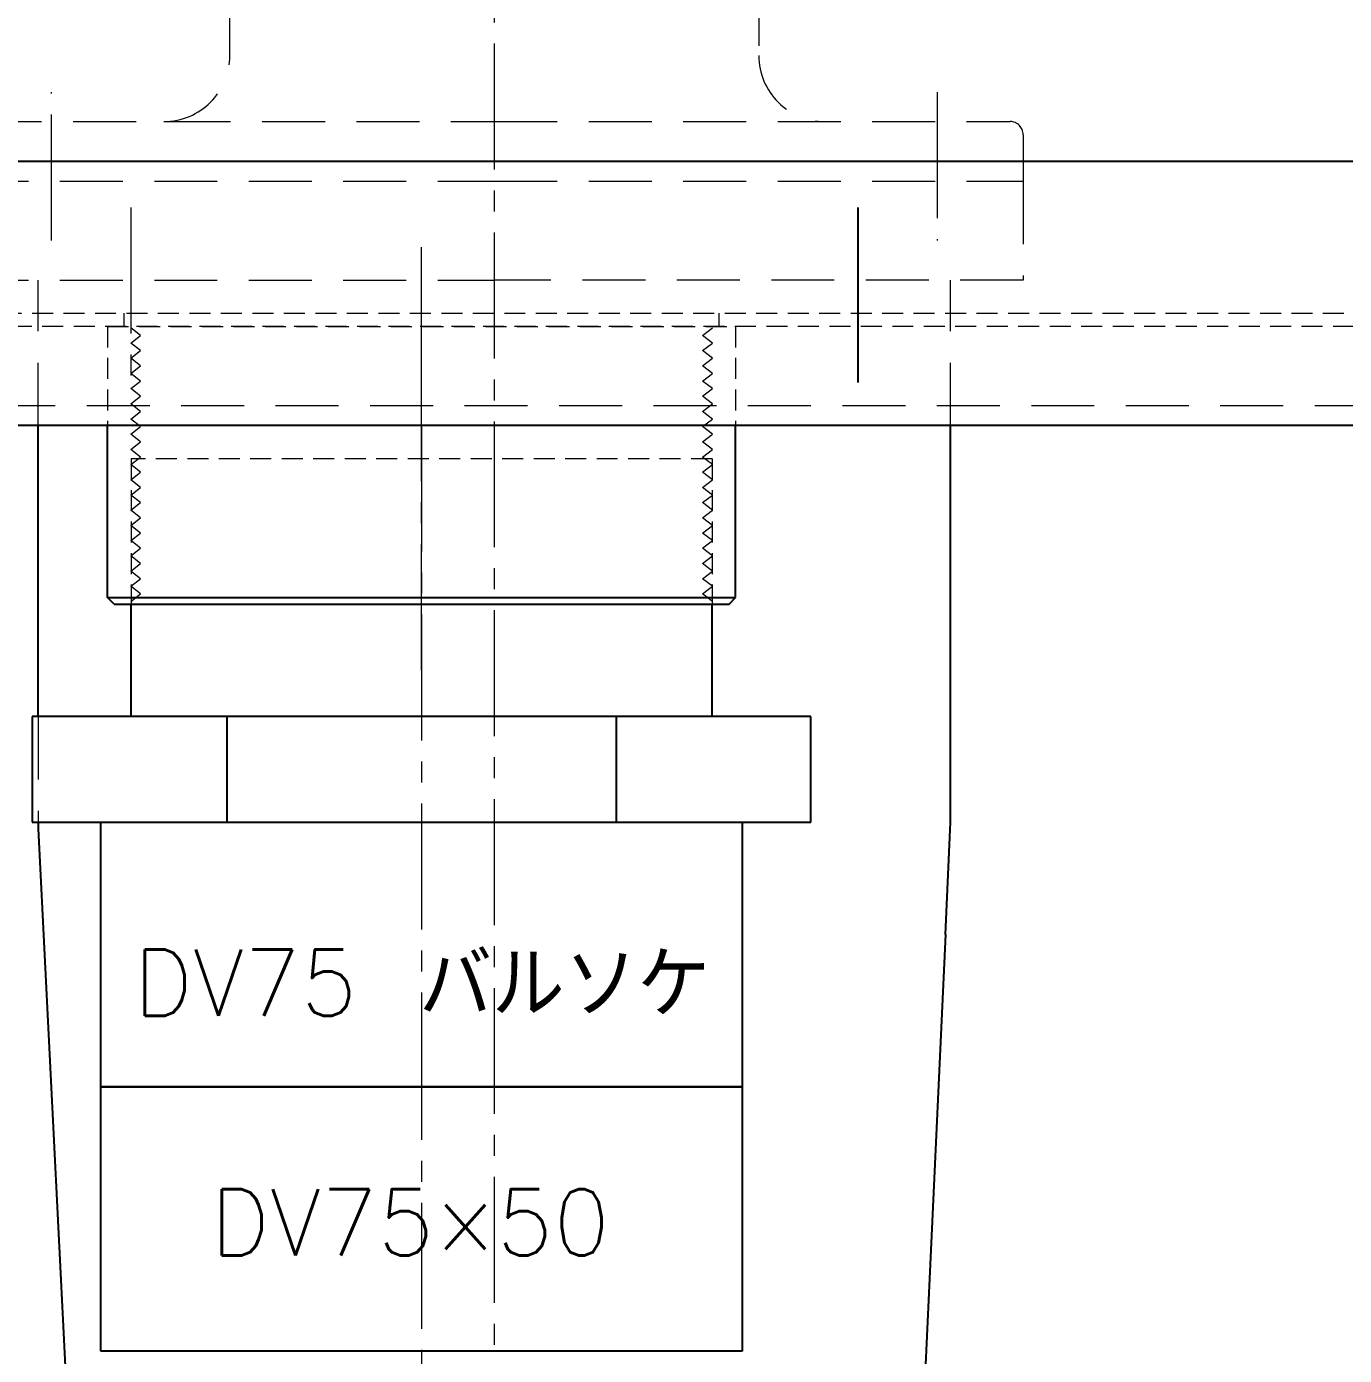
# Model space of a CAD drawing. Header units: millimetres. Extents: x 0 to 51411, y 0 to 16902.
# Drawn here: x 8917 to 9116.3, y 7424.2 to 7625.2 of the extents above; entities that cross this region are included whole.
import ezdxf

# ---------------------------------------------------------------- set-up
doc = ezdxf.new("R2010")
doc.units = ezdxf.units.MM
for name, pattern in [('CENTER2', [28.575, 19.05, -3.175, 3.175, -3.175]), ('HIDDEN', [9.525, 6.35, -3.175]), ('HIDDEN2', [4.7625, 3.175, -1.5875])]:
    doc.linetypes.add(name, pattern=pattern)
for name, color, linetype, lineweight in [('01_外形線', 7, 'Continuous', 25), ('03_かくれ線', 6, 'HIDDEN2', 13), ('04_中心線', 1, 'CENTER2', 9)]:
    doc.layers.add(name, color=color, linetype=linetype, lineweight=lineweight)
doc.styles.add('KSS_TXT', font='txt.shx', dxfattribs={"bigfont": 'extfont2.shx'})

msp = doc.modelspace()

# ---------------------------------------------------------------- linework, layer by layer
for p, q in [((8929.202, 7538.806), (8929.202, 7564.806)), ((9024.202, 7538.806), (9024.202, 7564.806)), ((8930.202, 7537.806), (8929.202, 7538.806)), ((8929.202, 7538.806), (9024.202, 7538.806)), ((9023.202, 7537.806), (9024.202, 7538.806)), ((8930.202, 7537.806), (9023.202, 7537.806)), ((8932.76, 7520.806), (8932.76, 7537.806)), ((9020.644, 7520.806), (9020.644, 7537.806)), ((9035.597, 7520.806), (8917.807, 7520.806)), ((8917.807, 7520.806), (8917.807, 7504.806)), ((8947.252, 7520.806), (8947.252, 7504.806)), ((9006.152, 7520.806), (9006.152, 7504.806)), ((9035.597, 7504.806), (9035.597, 7520.806)), ((8917.807, 7504.806), (9035.597, 7504.806)), ((8928.202, 7464.806), (8928.202, 7504.806)), ((9025.202, 7504.806), (9025.202, 7464.806)), ((8928.202, 7464.806), (9025.202, 7464.806)), ((8928.202, 7424.806), (8928.202, 7464.806)), ((9025.202, 7464.806), (8928.202, 7464.806)), ((9025.202, 7464.806), (9025.202, 7424.806)), ((9025.202, 7424.806), (8928.202, 7424.806))]:
    msp.add_line(p, q)
msp.add_arc((8842.702, 7350.185), 81.649, 1.47243, 85.24466)
at = {"layer": '01_外形線'}
for p, q in [((9042.702, 7597.806), (9042.702, 7571.306)), ((8918.702, 7520.806), (8918.702, 7564.806)), ((9056.702, 7520.806), (9056.702, 7564.806)), ((8918.702, 7504.806), (8918.702, 7503.806)), ((8918.702, 7503.806), (8923.046, 7417.382)), ((9055.956, 7487.806), (9049.752, 7354.806))]:
    msp.add_line(p, q, dxfattribs=at)
at = {"layer": '01_外形線', "ltscale": 3}
for p, q in [((9056.702, 7504.806), (9056.702, 7520.806)), ((9055.956, 7487.806), (9056.702, 7504.806))]:
    msp.add_line(p, q, dxfattribs=at)
at = {"layer": '01_外形線'}
msp.add_lwpolyline([(8569.202, 7604.806), (9359.202, 7604.806), (9364.202, 7599.806), (9364.202, 7564.806), (8564.202, 7564.806), (8564.202, 7599.806)], close=True, dxfattribs=at)
at = {"layer": '03_かくれ線', "ltscale": 3, "transparency": 33554559}
for p, q in [((8947.702, 7620.806), (8947.702, 7631.806)), ((9027.702, 7631.806), (9027.702, 7620.806)), ((8909.702, 7610.806), (8987.702, 7610.806)), ((8987.702, 7610.806), (9065.702, 7610.806)), ((9067.702, 7608.806), (9067.702, 7601.806)), ((8907.702, 7601.806), (8987.702, 7601.806)), ((8987.702, 7601.806), (9067.702, 7601.806)), ((9067.702, 7601.806), (9067.702, 7586.806)), ((8907.702, 7586.806), (8987.702, 7586.806)), ((8918.702, 7564.806), (8918.702, 7586.806)), ((9067.702, 7586.806), (8987.702, 7586.806)), ((9056.702, 7564.806), (9056.702, 7586.806)), ((8918.702, 7520.806), (8918.702, 7504.806))]:
    msp.add_line(p, q, dxfattribs=at)
at = {"layer": '03_かくれ線'}
for p, q in [((8931.702, 7579.806), (8931.702, 7581.806)), ((9021.702, 7579.806), (9021.702, 7581.806)), ((8929.202, 7579.806), (9024.202, 7579.806)), ((8929.202, 7579.806), (8929.202, 7564.806)), ((8934.202, 7578.456), (8932.702, 7579.606)), ((8932.702, 7577.306), (8934.202, 7578.456)), ((9019.202, 7578.456), (9020.702, 7579.606)), ((9020.702, 7577.306), (9019.202, 7578.456)), ((9024.202, 7579.806), (9024.202, 7564.806)), ((8934.202, 7576.156), (8932.702, 7577.306)), ((8932.702, 7575.006), (8934.202, 7576.156)), ((9019.202, 7576.156), (9020.702, 7577.306)), ((9020.702, 7575.006), (9019.202, 7576.156)), ((8934.202, 7573.856), (8932.702, 7575.006)), ((9019.202, 7573.856), (9020.702, 7575.006)), ((8932.702, 7572.706), (8934.202, 7573.856)), ((8934.202, 7571.556), (8932.702, 7572.706)), ((9020.702, 7572.706), (9019.202, 7573.856)), ((9019.202, 7571.556), (9020.702, 7572.706)), ((8932.702, 7570.406), (8934.202, 7571.556)), ((8934.202, 7569.256), (8932.702, 7570.406)), ((9020.702, 7570.406), (9019.202, 7571.556)), ((9019.202, 7569.256), (9020.702, 7570.406)), ((8932.702, 7568.106), (8934.202, 7569.256)), ((8934.202, 7566.956), (8932.702, 7568.106)), ((9020.702, 7568.106), (9019.202, 7569.256)), ((9019.202, 7566.956), (9020.702, 7568.106)), ((8932.702, 7565.806), (8934.202, 7566.956)), ((9020.702, 7565.806), (9019.202, 7566.956)), ((8934.202, 7564.656), (8932.702, 7565.806)), ((8932.702, 7563.506), (8934.202, 7564.656)), ((9019.202, 7564.656), (9020.702, 7565.806)), ((9020.702, 7563.506), (9019.202, 7564.656)), ((8934.202, 7562.356), (8932.702, 7563.506)), ((8932.702, 7561.206), (8934.202, 7562.356)), ((9019.202, 7562.356), (9020.702, 7563.506)), ((9020.702, 7561.206), (9019.202, 7562.356)), ((8934.202, 7560.056), (8932.702, 7561.206)), ((9019.202, 7560.056), (9020.702, 7561.206)), ((8932.702, 7558.906), (8934.202, 7560.056)), ((8934.202, 7557.756), (8932.702, 7558.906)), ((8932.76, 7559.806), (8932.76, 7537.806)), ((9020.644, 7559.806), (8932.76, 7559.806)), ((9020.702, 7558.906), (9019.202, 7560.056)), ((9019.202, 7557.756), (9020.702, 7558.906)), ((9020.644, 7559.806), (9020.644, 7537.806)), ((8932.702, 7556.606), (8934.202, 7557.756)), ((8934.202, 7555.456), (8932.702, 7556.606)), ((9020.702, 7556.606), (9019.202, 7557.756)), ((9019.202, 7555.456), (9020.702, 7556.606)), ((8932.702, 7554.306), (8934.202, 7555.456)), ((8934.202, 7553.156), (8932.702, 7554.306)), ((9020.702, 7554.306), (9019.202, 7555.456)), ((9019.202, 7553.156), (9020.702, 7554.306)), ((8932.702, 7552.006), (8934.202, 7553.156)), ((9020.702, 7552.006), (9019.202, 7553.156)), ((8934.202, 7550.856), (8932.702, 7552.006)), ((8932.702, 7549.706), (8934.202, 7550.856)), ((9019.202, 7550.856), (9020.702, 7552.006)), ((9020.702, 7549.706), (9019.202, 7550.856)), ((8934.202, 7548.556), (8932.702, 7549.706)), ((8932.702, 7547.406), (8934.202, 7548.556)), ((9019.202, 7548.556), (9020.702, 7549.706)), ((9020.702, 7547.406), (9019.202, 7548.556)), ((8934.202, 7546.256), (8932.702, 7547.406)), ((8932.702, 7545.106), (8934.202, 7546.256)), ((9019.202, 7546.256), (9020.702, 7547.406)), ((9020.702, 7545.106), (9019.202, 7546.256)), ((8934.202, 7543.956), (8932.702, 7545.106)), ((9019.202, 7543.956), (9020.702, 7545.106)), ((8932.702, 7542.806), (8934.202, 7543.956)), ((8934.202, 7541.656), (8932.702, 7542.806)), ((9020.702, 7542.806), (9019.202, 7543.956)), ((9019.202, 7541.656), (9020.702, 7542.806)), ((8932.702, 7540.506), (8934.202, 7541.656)), ((8934.202, 7539.356), (8932.702, 7540.506)), ((9020.702, 7540.506), (9019.202, 7541.656)), ((9019.202, 7539.356), (9020.702, 7540.506)), ((8932.702, 7538.206), (8934.202, 7539.356)), ((9020.702, 7538.206), (9019.202, 7539.356))]:
    msp.add_line(p, q, dxfattribs=at)
at = {"layer": '03_かくれ線', "ltscale": 3}
msp.add_line((9364.202, 7567.806), (8564.202, 7567.806), dxfattribs=at)
at = {"layer": '03_かくれ線'}
msp.add_lwpolyline([(8889.202, 7604.806), (8889.202, 7581.806), (9284.202, 7581.806), (9284.202, 7604.806)], dxfattribs=at)
msp.add_lwpolyline([(9289.202, 7579.806), (8889.202, 7579.806), (8889.202, 7581.806), (9289.202, 7581.806)], close=True, dxfattribs=at)
at = {"layer": '03_かくれ線', "ltscale": 3, "transparency": 33554559}
for centre, radius, start, end in [((8937.702, 7620.806), 10, 270, 0), ((9037.702, 7620.806), 10, 180, 270), ((9065.702, 7608.806), 2, 0, 90)]:
    msp.add_arc(centre, radius, start, end, dxfattribs=at)
at = {"layer": '04_中心線'}
for p, q in [((8987.702, 7317.806), (8987.702, 7806.806)), ((8976.702, 7527.806), (8976.702, 7591.806)), ((8976.702, 7570.806), (8976.702, 7590.806)), ((8976.702, 7570.806), (8976.702, 7590.806)), ((8976.702, 7564.806), (8976.702, 7459.806)), ((8976.702, 7475.806), (8976.702, 7353.547))]:
    msp.add_line(p, q, dxfattribs=at)
at = {"layer": '04_中心線', "transparency": 33554559}
for p, q in [((8920.702, 7592.806), (8920.702, 7615.249)), ((9054.702, 7615.249), (9054.702, 7592.806)), ((8932.702, 7597.806), (8932.702, 7571.306)), ((9042.702, 7597.806), (9042.702, 7571.306))]:
    msp.add_line(p, q, dxfattribs=at)

# ---------------------------------------------------------------- texts
at = {"linetype": 'HIDDEN', "char_height": 10, "attachment_point": 1, "style": 'KSS_TXT'}
for s, insert in [('バルソケ', (8976.33, 7485.287)), ('DV75', (8933.133, 7485.546)), ('DV75×50', (8944.752, 7449.295))]:
    msp.add_mtext_dynamic_manual_height_columns(s, width=71.89165, gutter_width=75, heights=[16.482], dxfattribs=dict(at, insert=insert))

doc.saveas('drawing.dxf')
